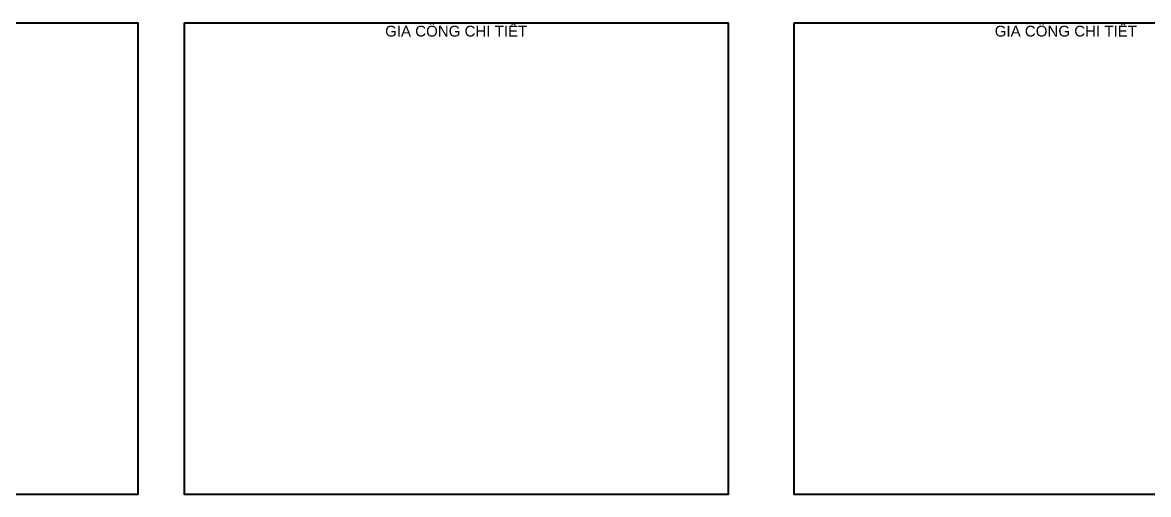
# Model space of a CAD drawing. Header units: millimetres. Extents: x -11382 to 23553, y -372 to 10786.
# Drawn here: x 7726 to 18168, y 6322 to 10703 of the extents above; entities that cross this region are included whole.
import ezdxf

# ---------------------------------------------------------------- set-up
doc = ezdxf.new("R2010")
doc.units = ezdxf.units.MM
doc.header["$LTSCALE"] = 0.2
doc.layers.add('đường bao thấy', color=7, linetype='Continuous', lineweight=40)
doc.styles.add('nhat3.5', font='arial.ttf', dxfattribs={"height": 3.5})

msp = doc.modelspace()

# ---------------------------------------------------------------- linework, layer by layer
at = {"layer": 'đường bao thấy', "ltscale": 5}
for points in [[(3754.058, 10699.584), (8795.036, 10699.584), (8795.036, 6321.957), (3754.058, 6321.957)], [(9227.45, 10699.584), (14268.428, 10699.584), (14268.428, 6321.957), (9227.45, 6321.957)], [(14880.921, 10699.584), (19921.899, 10699.584), (19921.899, 6321.957), (14880.921, 6321.957)]]:
    msp.add_lwpolyline(points, close=True, dxfattribs=at)

# ---------------------------------------------------------------- texts
at = {"layer": 'đường bao thấy', "ltscale": 0.5, "char_height": 100, "width": 5040.97824, "attachment_point": 5, "style": 'nhat3.5'}
for insert in [(11747.939, 10621.797), (17401.41, 10621.797)]:
    msp.add_mtext('{\\C1;GIA CÔNG CHI TIẾT}', dxfattribs=dict(at, insert=insert))

doc.saveas('drawing.dxf')
